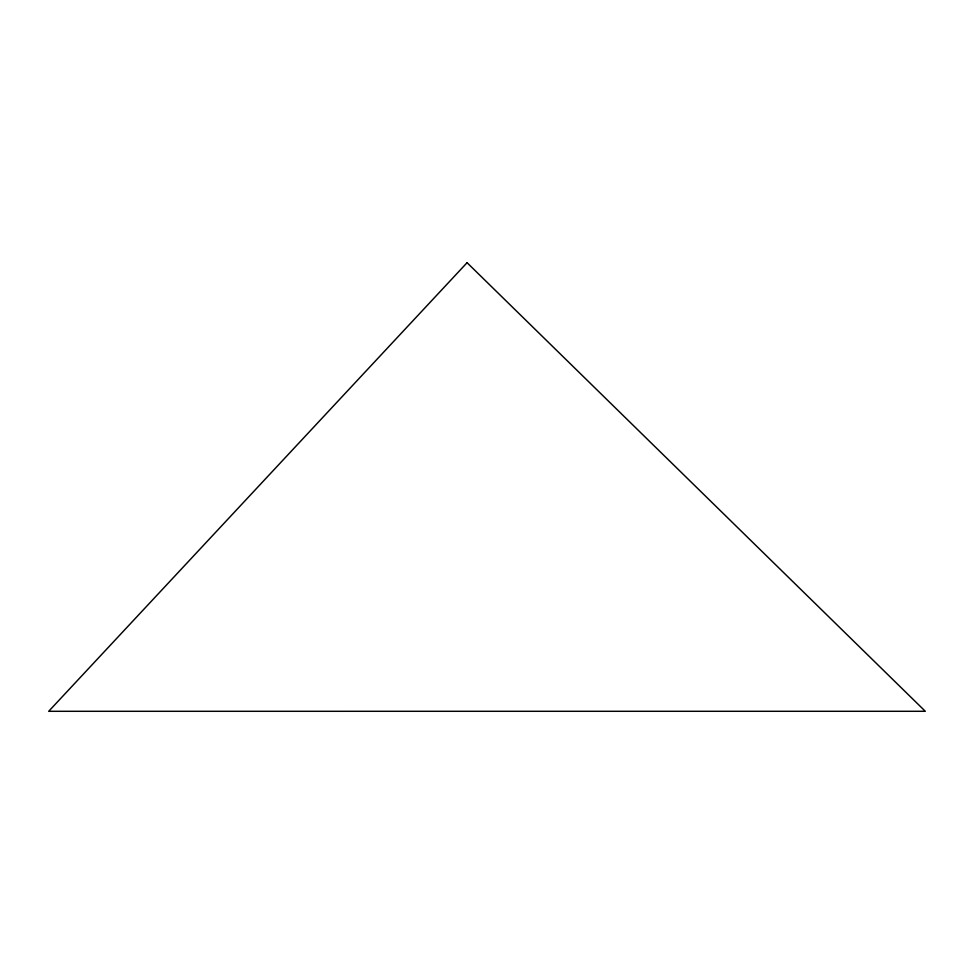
<?xml version="1.0" encoding="UTF-8"?>
<svg xmlns="http://www.w3.org/2000/svg" width="974" height="974" viewBox="0 0 974 974"><rect width="100%" height="100%" fill="white"/><g stroke="black" fill="none" stroke-linecap="round" stroke-linejoin="round"><path stroke-width="1.46" d="M467.07 262.7L48.7 711.3L925.3 711.288L467.07 262.7"/></g></svg>
